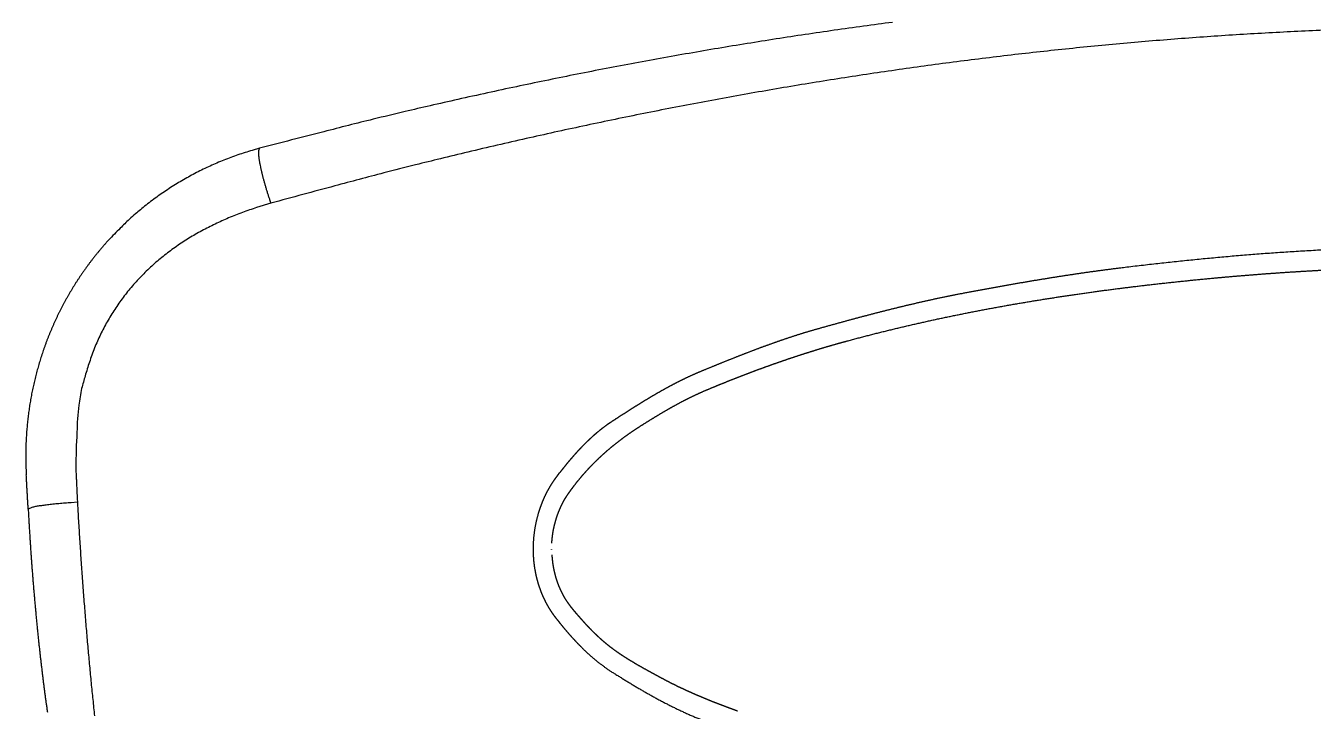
# Model space of a CAD drawing. Extents: x 944 to 1031, y 781 to 934.
# Drawn here: x 1005.75 to 1011.55, y 879.14 to 882.23 of the extents above; entities that cross this region are included whole.
import ezdxf

# ---------------------------------------------------------------- set-up
doc = ezdxf.new("R2010")
doc.units = 0
doc.header["$MEASUREMENT"] = 0
doc.layers.add('1', color=4, linetype='Continuous')
doc.layers.add('PARTS', color=7, linetype='Continuous')

# ---------------------------------------------------------------- blocks, each defined once
blk = doc.blocks.new('2006 ARIA')
at = {"layer": 'PARTS', "color": 4, "linetype": 'Continuous'}
for points in [[(65.2262, 79.567, 0.001541), (65.0949, 79.5495, 0.001538), (64.9636, 79.5312, 0.001533), (64.8325, 79.512, 0.001529), (64.7016, 79.4921, 0.001524), (64.5708, 79.4713, 0.001521), (64.4401, 79.4498, 0.00152), (64.3096, 79.4274, 0.001512), (64.1792, 79.4043, 0.001499), (64.0491, 79.3804, 0.001508), (63.919, 79.3557, 0.001534), (63.7888, 79.3301, 0.001488), (63.6594, 79.304, 0.001387), (63.5309, 79.2772, 0.001526), (63.4006, 79.2491, 0.001812), (63.2674, 79.2195, 0.001376), (63.1425, 79.1913, 0.000478), (63.0297, 79.1653, 0.00193), (62.8853, 79.1303, 0.00331), (62.6635, 79.0742, 0.001619), (62.3734, 78.9994, 0.000859)], [(62.3734, 78.9994), (62.3407, 78.9902, 0.005875), (62.3083, 78.9803, 0.005897), (62.2762, 78.9696, 0.005905), (62.2444, 78.9582, 0.005904), (62.2129, 78.946, 0.005907), (62.1817, 78.9331, 0.005908), (62.1508, 78.9194, 0.005917), (62.1203, 78.905, 0.005932), (62.0901, 78.8899, 0.005924), (62.0603, 78.8741, 0.005898), (62.0308, 78.8576, 0.00595), (62.0018, 78.8403, 0.006069), (61.9731, 78.8223, 0.005917), (61.9449, 78.8037, 0.005566), (61.9173, 78.7846, 0.006088), (61.8898, 78.7645, 0.007185), (61.8624, 78.7432, 0.005521), (61.8371, 78.7229, 0.002012), (61.8144, 78.7043, 0.00763), (61.7868, 78.6792, 0.013076), (61.7459, 78.6392, 0.006457), (61.6935, 78.586, 0.00345)], [(61.6934, 78.5859), (61.6847, 78.5762, 0.002293), (61.676, 78.5664, 0.002294), (61.6674, 78.5566, 0.002294), (61.659, 78.5466, 0.002294), (61.6506, 78.5366, 0.002294), (61.6423, 78.5265, 0.002294), (61.6341, 78.5163, 0.002292), (61.626, 78.5061, 0.002289), (61.6179, 78.4957, 0.002289), (61.61, 78.4853, 0.00229), (61.6022, 78.4749, 0.002289), (61.5945, 78.4643, 0.002286), (61.5868, 78.4537, 0.002285), (61.5793, 78.443, 0.002284), (61.5718, 78.4322, 0.002284), (61.5645, 78.4214, 0.002283), (61.5573, 78.4105, 0.002282), (61.5501, 78.3996, 0.00228), (61.5431, 78.3885, 0.00228), (61.5361, 78.3775, 0.00228), (61.5293, 78.3663, 0.002278), (61.5226, 78.3551, 0.002276), (61.5159, 78.3438, 0.002276), (61.5094, 78.3325, 0.002276), (61.503, 78.3211, 0.002275), (61.4967, 78.3096, 0.002273), (61.4905, 78.2981, 0.002273), (61.4843, 78.2866, 0.002273), (61.4783, 78.2749, 0.002272), (61.4724, 78.2632, 0.002272), (61.4667, 78.2515, 0.002271), (61.461, 78.2397, 0.00227), (61.4554, 78.2279, 0.00227), (61.4499, 78.216, 0.00227), (61.4446, 78.2041, 0.002269), (61.4393, 78.1921, 0.002269), (61.4342, 78.18, 0.00227), (61.4291, 78.168, 0.002272), (61.4242, 78.1558, 0.002268), (61.4194, 78.1437, 0.002261), (61.4147, 78.1314, 0.002258), (61.4101, 78.1192, 0.002257), (61.4056, 78.1069, 0.002256), (61.4013, 78.0945, 0.002255), (61.397, 78.0822, 0.002255), (61.3929, 78.0697, 0.002254), (61.3888, 78.0573, 0.002254), (61.3849, 78.0448, 0.002254), (61.3811, 78.0323, 0.002253), (61.3774, 78.0197, 0.002252), (61.3739, 78.0071, 0.002253), (61.3704, 77.9945, 0.002253), (61.367, 77.9818, 0.002251), (61.3638, 77.9691, 0.002247), (61.3607, 77.9564, 0.002246), (61.3577, 77.9437, 0.002247), (61.3548, 77.9309, 0.002245), (61.352, 77.9181, 0.002242), (61.3494, 77.9053, 0.002239), (61.3468, 77.8924, 0.002236), (61.3444, 77.8796, 0.002235), (61.3421, 77.8667, 0.002235), (61.3399, 77.8538, 0.002231), (61.3378, 77.8409, 0.002223), (61.3359, 77.8279, 0.002222), (61.334, 77.815, 0.002225), (61.3323, 77.802, 0.002221), (61.3307, 77.789, 0.002213), (61.3292, 77.776, 0.002209), (61.3278, 77.763, 0.00221), (61.3265, 77.7499, 0.002209), (61.3253, 77.7369, 0.002208), (61.3243, 77.7238, 0.002198), (61.3234, 77.7108, 0.002181), (61.3226, 77.6977, 0.002198), (61.3219, 77.6846, 0.002243), (61.3213, 77.6715, 0.002176), (61.3209, 77.6585, 0.002024), (61.3205, 77.6455, 0.002231), (61.3203, 77.6323, 0.00266), (61.3202, 77.6188, 0.002021), (61.3202, 77.6062, 0.000697), (61.3202, 77.5947, 0.002833), (61.3205, 77.58, 0.004873), (61.3213, 77.5574, 0.002383), (61.3225, 77.5278, 0.001264)], [(61.3311, 77.3735), (61.3306, 77.3832, 0.000025), (61.3301, 77.3928, 0.000025), (61.3295, 77.4025, 0.000025), (61.329, 77.4121, 0.000026), (61.3285, 77.4218, 0.000025), (61.3279, 77.4314, 0.000023), (61.3274, 77.441, 0.000026), (61.3269, 77.4507, 0.00003), (61.3263, 77.4606, 0.000023), (61.3258, 77.47, 0.000008), (61.3253, 77.4784, 0.000032), (61.3247, 77.4892, 0.000055), (61.3238, 77.5059, 0.000027), (61.3225, 77.5278, 0.000014)], [(61.3311, 77.3735), (61.3323, 77.3526, 0.000424), (61.3334, 77.3316, 0.000422), (61.3346, 77.3106, 0.000424), (61.3359, 77.2896, 0.00043), (61.3372, 77.2686, 0.000433), (61.3385, 77.2476, 0.000435), (61.3398, 77.2267, 0.000435), (61.3412, 77.2057, 0.000435), (61.3427, 77.1847, 0.000435), (61.3441, 77.1638, 0.000437), (61.3456, 77.1428, 0.000439), (61.3472, 77.122, 0.00044), (61.3487, 77.1011, 0.000441), (61.3503, 77.0803, 0.000442), (61.352, 77.0595, 0.000444), (61.3537, 77.0387, 0.000448), (61.3554, 77.018, 0.000451), (61.3571, 76.9974, 0.000453), (61.3589, 76.9768, 0.000455), (61.3607, 76.9563, 0.000457), (61.3625, 76.9359, 0.00046), (61.3644, 76.9155, 0.000463), (61.3663, 76.8952, 0.000467), (61.3682, 76.875, 0.000471), (61.3702, 76.8549, 0.000474), (61.3722, 76.8348, 0.000478), (61.3742, 76.8149, 0.000483), (61.3762, 76.795, 0.000487), (61.3783, 76.7753, 0.000492), (61.3804, 76.7557, 0.000497), (61.3826, 76.7361, 0.000502), (61.3847, 76.7167, 0.000507), (61.3869, 76.6974, 0.000514), (61.3891, 76.6782, 0.00052), (61.3914, 76.6592, 0.000526), (61.3936, 76.6403, 0.000533), (61.3959, 76.6215, 0.000541), (61.3982, 76.6028, 0.000549), (61.4006, 76.5843, 0.000557), (61.4029, 76.566, 0.000565), (61.4053, 76.5477, 0.000573), (61.4077, 76.5297, 0.000581), (61.4102, 76.5117, 0.000591), (61.4126, 76.494, 0.000601), (61.4151, 76.4764, 0.000612), (61.4176, 76.4589, 0.000623)]]:
    blk.add_lwpolyline(points, format="xyb", dxfattribs=at)
at = {"layer": 'PARTS', "color": 3, "linetype": 'Continuous'}
for points in [[(67.2168, 79.5332, 0.00177), (67.0856, 79.5277, 0.001766), (66.9545, 79.5212, 0.001761), (66.8234, 79.5137, 0.001754), (66.6924, 79.5054, 0.001748), (66.5614, 79.4961, 0.001742), (66.4304, 79.4859, 0.001735), (66.2995, 79.4749, 0.001725), (66.1687, 79.4629, 0.001715), (66.038, 79.45, 0.001704), (65.9073, 79.4362, 0.001694), (65.7767, 79.4215, 0.001683), (65.6462, 79.4059, 0.001672), (65.5158, 79.3895, 0.001659), (65.3855, 79.3722, 0.001647), (65.2553, 79.354, 0.001634), (65.1251, 79.335, 0.001621), (64.9951, 79.3151, 0.001608), (64.8652, 79.2944, 0.001595), (64.7354, 79.2729, 0.001579), (64.6058, 79.2505, 0.001567), (64.4762, 79.2273, 0.001556), (64.3468, 79.2033, 0.001539), (64.2175, 79.1785, 0.001516), (64.0885, 79.153, 0.001516), (63.9594, 79.1266, 0.001531), (63.8303, 79.0994, 0.001478), (63.7019, 79.0715, 0.001371), (63.5744, 79.0431, 0.001496), (63.445, 79.0134, 0.001761), (63.3128, 78.9822, 0.001336), (63.1888, 78.9524, 0.000475), (63.0768, 78.925, 0.001849), (62.9334, 78.8884, 0.003142), (62.7131, 78.8298, 0.001535), (62.425, 78.7518, 0.000816)], [(62.3734, 78.9994), (62.3725, 78.9983, 0.038331), (62.3717, 78.9971, 0.032629), (62.371, 78.9955, 0.02689), (62.3704, 78.9938, 0.022042), (62.3699, 78.9918, 0.018028), (62.3695, 78.9897, 0.014966), (62.3692, 78.9873, 0.012463), (62.369, 78.9847, 0.010537), (62.3689, 78.9819, 0.008908), (62.3689, 78.9789, 0.007614), (62.3689, 78.9756, 0.006623), (62.3691, 78.9722, 0.005878), (62.3693, 78.9685, 0.00498), (62.3697, 78.9647, 0.004124), (62.3701, 78.9607, 0.004076), (62.3706, 78.9564, 0.004349), (62.3712, 78.9519, 0.00299), (62.3718, 78.9475, 0.001003), (62.3724, 78.9434, 0.003781), (62.3734, 78.9378, 0.005612), (62.3751, 78.9288, 0.002447), (62.3774, 78.9166, 0.001234)], [(62.3775, 78.9165), (62.3787, 78.9108, 0.001852), (62.38, 78.9049, 0.00176), (62.3813, 78.899, 0.001671), (62.3828, 78.8928, 0.001596), (62.3843, 78.8866, 0.001525), (62.3859, 78.8802, 0.001464), (62.3875, 78.8737, 0.001408), (62.3892, 78.8671, 0.001358), (62.391, 78.8603, 0.001313), (62.3929, 78.8535, 0.001289), (62.3948, 78.8466, 0.001299), (62.3968, 78.8396, 0.001343), (62.3988, 78.8325, 0.001306), (62.4009, 78.8254, 0.001219), (62.403, 78.8182, 0.001373), (62.4053, 78.8109, 0.001687), (62.4076, 78.8034, 0.00126), (62.4099, 78.7963, 0.000361), (62.4119, 78.7899, 0.001875), (62.4147, 78.7816, 0.003339), (62.4191, 78.7687, 0.001619), (62.425, 78.7518, 0.000842)], [(62.425, 78.7518), (62.3603, 78.7324, 0.010684), (62.2967, 78.7103, 0.010468), (62.2342, 78.6855, 0.010802), (62.173, 78.6581, 0.011846), (62.1134, 78.6277, 0.01263), (62.0555, 78.5943, 0.01332), (61.9996, 78.5577, 0.014091), (61.9458, 78.5179, 0.015021), (61.8943, 78.4746, 0.015423), (61.8456, 78.4282, 0.015935), (61.8005, 78.3791, 0.016487), (61.759, 78.3276, 0.01673), (61.7213, 78.2736, 0.016275), (61.6872, 78.2179, 0.015104), (61.657, 78.1604, 0.016296), (61.6303, 78.0998, 0.018836), (61.6073, 78.0356, 0.014094), (61.5878, 77.9741, 0.005095), (61.572, 77.9176, 0.018798), (61.5597, 77.8416, 0.030322), (61.551, 77.7202, 0.014052), (61.5457, 77.5587, 0.00726)], [(61.5457, 77.5587), (61.5462, 77.549, -0.000006), (61.5466, 77.5394, -0.000006), (61.5471, 77.5297, -0.000006), (61.5475, 77.5201, -0.000006), (61.548, 77.5104, -0.000006), (61.5484, 77.5008, -0.000006), (61.5489, 77.4912, -0.000006), (61.5493, 77.4815, -0.000008), (61.5498, 77.4716, -0.000006), (61.5502, 77.4623, -0.000002), (61.5506, 77.4538, -0.000008), (61.5511, 77.443, -0.000015), (61.5519, 77.4263, -0.000007), (61.5529, 77.4045, -0.000004)], [(61.5529, 77.4045), (61.525, 77.4026, 0.002389), (61.4972, 77.4004, 0.002198), (61.4697, 77.398, 0.002478), (61.4429, 77.3954, 0.003555), (61.4179, 77.3925, 0.003543), (61.3953, 77.3897, 0.001934), (61.3761, 77.387, 0.006352), (61.3593, 77.3838, 0.020644), (61.3443, 77.3793, 0.028421), (61.3311, 77.3735, 0.030652)], [(61.5529, 77.4045), (61.5553, 77.3627, 0.000493), (61.5577, 77.321, 0.000494), (61.5603, 77.2793, 0.000494), (61.5629, 77.2376, 0.000493), (61.5656, 77.1959, 0.000491), (61.5683, 77.1543, 0.000491), (61.5712, 77.1126, 0.000494), (61.5741, 77.0709, 0.000502), (61.5771, 77.0294, 0.00051), (61.5802, 76.988, 0.000522), (61.5834, 76.9469, 0.000532), (61.5866, 76.9059, 0.000542), (61.5899, 76.8653, 0.000551), (61.5933, 76.8249, 0.000559), (61.5967, 76.7849, 0.000568), (61.6002, 76.7451, 0.000579), (61.6037, 76.7058, 0.000591), (61.6073, 76.6668, 0.000602), (61.611, 76.6282, 0.000616), (61.6147, 76.5901, 0.000631), (61.6185, 76.5524, 0.000649), (61.6223, 76.5153, 0.000667), (61.6262, 76.4786, 0.000686), (61.6301, 76.4425, 0.000703)]]:
    blk.add_lwpolyline(points, format="xyb", dxfattribs=at)
for points, degree, knots in [([(67.8775, 78.5615), (67.7402, 78.5612), (67.603, 78.559), (67.4658, 78.5552), (67.3287, 78.5499), (67.1916, 78.543), (67.0546, 78.5348), (66.9224, 78.5269), (66.7902, 78.5169), (66.6583, 78.505), (66.5264, 78.4916), (66.3947, 78.4768), (66.2631, 78.461), (66.2019, 78.4536), (66.1407, 78.4456), (66.0795, 78.437), (66.0185, 78.4279), (65.9575, 78.4183), (65.8966, 78.4083), (65.8358, 78.3984), (65.7751, 78.388), (65.7145, 78.3772), (65.6539, 78.3662), (65.5933, 78.3549), (65.5328, 78.3434), (65.4786, 78.333), (65.4245, 78.322), (65.3706, 78.3102), (65.3168, 78.2977), (65.2631, 78.2848), (65.2096, 78.2714), (65.1563, 78.258), (65.103, 78.2442), (65.0499, 78.23), (64.9969, 78.2156), (64.9439, 78.2009), (64.891, 78.186), (64.8455, 78.1733), (64.8004, 78.1596), (64.7555, 78.145), (64.7109, 78.1297), (64.6664, 78.1137), (64.6222, 78.0972), (64.5783, 78.0808), (64.5347, 78.064), (64.4912, 78.0467), (64.4478, 78.0291), (64.4044, 78.0113), (64.3612, 77.9934), (64.3255, 77.9787), (64.2905, 77.9627), (64.2559, 77.9456), (64.2218, 77.9275), (64.1881, 77.9087), (64.1548, 77.8893), (64.122, 77.8702), (64.0895, 77.8505), (64.0574, 77.8303), (64.0254, 77.8098), (63.9936, 77.7892), (63.9618, 77.7685), (63.9384, 77.7532), (63.9159, 77.7368), (63.8942, 77.7192), (63.8732, 77.7008), (63.8529, 77.6815), (63.8333, 77.6616), (63.814, 77.642), (63.7953, 77.6218), (63.7772, 77.6011), (63.7596, 77.58), (63.7425, 77.5585), (63.7256, 77.5367)], 6, [0, 0, 0, 0, 0, 0, 0, 0.083333, 0.083333, 0.083333, 0.083333, 0.083333, 0.083333, 0.166667, 0.166667, 0.166667, 0.166667, 0.166667, 0.166667, 0.25, 0.25, 0.25, 0.25, 0.25, 0.25, 0.333333, 0.333333, 0.333333, 0.333333, 0.333333, 0.333333, 0.416667, 0.416667, 0.416667, 0.416667, 0.416667, 0.416667, 0.5, 0.5, 0.5, 0.5, 0.5, 0.5, 0.583333, 0.583333, 0.583333, 0.583333, 0.583333, 0.583333, 0.666667, 0.666667, 0.666667, 0.666667, 0.666667, 0.666667, 0.75, 0.75, 0.75, 0.75, 0.75, 0.75, 0.833333, 0.833333, 0.833333, 0.833333, 0.833333, 0.833333, 0.916667, 0.916667, 0.916667, 0.916667, 0.916667, 0.916667, 1, 1, 1, 1, 1, 1, 1]), ([(63.7937, 77.482), (63.8056, 77.4973), (63.8179, 77.5123), (63.8304, 77.5271), (63.8433, 77.5417), (63.8564, 77.5561), (63.8698, 77.5702), (63.8835, 77.5841), (63.8974, 77.5977), (63.9115, 77.6112), (63.9259, 77.6243), (63.9405, 77.6373), (63.9554, 77.6499), (63.9704, 77.6624), (63.9857, 77.6745), (64.0011, 77.6864), (64.0167, 77.6981), (64.0325, 77.7094), (64.0485, 77.7206), (64.0646, 77.7314), (64.0808, 77.742), (64.1078, 77.7591), (64.135, 77.776), (64.1623, 77.7927), (64.1898, 77.8092), (64.2175, 77.8252), (64.2454, 77.8409), (64.2736, 77.8561), (64.302, 77.8707), (64.3307, 77.8848), (64.3596, 77.8982), (64.3889, 77.911), (64.4198, 77.9238), (64.4507, 77.9365), (64.4817, 77.949), (64.5128, 77.9614), (64.5439, 77.9735), (64.5752, 77.9855), (64.6065, 77.9973), (64.6379, 78.0089), (64.6693, 78.0202), (64.7009, 78.0314), (64.7325, 78.0424), (64.7641, 78.0532), (64.7959, 78.0637), (64.8277, 78.074), (64.8596, 78.0841), (64.8915, 78.094), (64.9235, 78.1036), (64.9556, 78.113), (64.9878, 78.1221), (65.02, 78.131), (65.1012, 78.1526), (65.1827, 78.1733), (65.2645, 78.1931), (65.3465, 78.2121), (65.4286, 78.2302), (65.511, 78.2475), (65.5936, 78.264), (65.6763, 78.2797), (65.7592, 78.2946), (65.8422, 78.3088), (65.9254, 78.3223), (66.0087, 78.3351), (66.092, 78.3473), (66.1755, 78.3588), (66.2591, 78.3696), (66.3427, 78.3799), (66.4263, 78.3895), (66.51, 78.3986), (66.5938, 78.4072), (66.6775, 78.4152), (66.7373, 78.4206), (66.7972, 78.4257), (66.8571, 78.4306), (66.917, 78.4351), (66.9769, 78.4394), (67.0369, 78.4433), (67.0969, 78.447), (67.1569, 78.4504), (67.2169, 78.4536), (67.2769, 78.4564), (67.337, 78.459), (67.397, 78.4614), (67.4571, 78.4634), (67.5172, 78.4653), (67.5773, 78.4668), (67.6374, 78.4681), (67.6974, 78.4691), (67.7575, 78.4699), (67.8176, 78.4705), (67.8777, 78.4707)], 1, [0, 0, 0.508206, 1.016412, 1.524618, 2.032825, 2.541031, 3.049237, 3.557443, 4.065649, 4.573855, 5.082061, 5.590268, 6.098474, 6.60668, 7.114886, 7.623092, 8.131298, 8.639504, 9.147711, 9.655917, 10.164123, 11.002693, 11.841262, 12.679832, 13.518401, 14.356971, 15.195541, 16.03411, 16.87268, 17.71125, 18.549819, 19.388389, 20.265581, 21.142773, 22.019965, 22.897157, 23.774348, 24.65154, 25.528732, 26.405924, 27.283116, 28.160308, 29.0375, 29.914692, 30.791884, 31.669075, 32.546267, 33.423459, 34.300651, 35.177843, 36.055035, 36.932227, 39.139089, 41.345951, 43.552813, 45.759675, 47.966538, 50.1734, 52.380262, 54.587124, 56.793986, 59.000849, 61.207711, 63.414573, 65.621435, 67.828297, 70.035159, 72.242022, 74.448884, 76.655746, 78.862608, 81.06947, 82.646014, 84.222558, 85.799102, 87.375645, 88.952189, 90.528733, 92.105277, 93.68182, 95.258364, 96.834908, 98.411452, 99.987995, 101.564539, 103.141083, 104.717627, 106.29417, 107.870714, 109.447258, 111.023802, 112.600345, 112.600345]), ([(63.7243, 77.5366), (63.7209, 77.5319), (63.7175, 77.5272), (63.7141, 77.5226), (63.7107, 77.5179), (63.7073, 77.5132), (63.7039, 77.5085), (63.6957, 77.4972), (63.688, 77.4855), (63.6807, 77.4736), (63.6738, 77.4614), (63.6673, 77.4491), (63.6612, 77.4365), (63.6551, 77.4238), (63.6494, 77.4109), (63.6441, 77.3978), (63.6393, 77.3846), (63.6348, 77.3712), (63.6307, 77.3577), (63.6225, 77.3307), (63.6159, 77.3032), (63.611, 77.2754), (63.6078, 77.2473), (63.6062, 77.2191), (63.6063, 77.1909), (63.6064, 77.1631), (63.6082, 77.1355), (63.6116, 77.108), (63.6168, 77.0808), (63.6236, 77.0541), (63.6322, 77.0278), (63.6364, 77.0149), (63.641, 77.0022), (63.6459, 76.9897), (63.6513, 76.9773), (63.6572, 76.9651), (63.6634, 76.9531), (63.6696, 76.9413), (63.6762, 76.9296), (63.6832, 76.9183), (63.6906, 76.9071), (63.6984, 76.8963), (63.7067, 76.8857), (63.7158, 76.8741), (63.725, 76.8625), (63.7343, 76.851), (63.7437, 76.8396), (63.7533, 76.8283), (63.7629, 76.8171), (63.7727, 76.8058), (63.7827, 76.7946), (63.7928, 76.7836), (63.803, 76.7727), (63.8134, 76.762), (63.824, 76.7514), (63.8456, 76.7299), (63.868, 76.7092), (63.8912, 76.6894), (63.9152, 76.6707), (63.9401, 76.6532), (63.9659, 76.637), (63.9977, 76.617), (64.0296, 76.5973), (64.0617, 76.5778), (64.094, 76.5587), (64.1265, 76.5401), (64.1594, 76.5222), (64.1929, 76.5039), (64.2267, 76.4862), (64.261, 76.4693), (64.2956, 76.4532), (64.3307, 76.4381), (64.3663, 76.4241), (64.377, 76.4199), (64.3878, 76.4157), (64.3985, 76.4115), (64.4093, 76.4073), (64.4201, 76.4031), (64.4309, 76.399), (64.4417, 76.3948), (64.4525, 76.3907), (64.4634, 76.3866), (64.4742, 76.3825), (64.485, 76.3784), (64.4959, 76.3743)], 6, [0, 0, 0, 0, 0, 0, 0, 0.071429, 0.071429, 0.071429, 0.071429, 0.071429, 0.071429, 0.142857, 0.142857, 0.142857, 0.142857, 0.142857, 0.142857, 0.214286, 0.214286, 0.214286, 0.214286, 0.214286, 0.214286, 0.285714, 0.285714, 0.285714, 0.285714, 0.285714, 0.285714, 0.357143, 0.357143, 0.357143, 0.357143, 0.357143, 0.357143, 0.428571, 0.428571, 0.428571, 0.428571, 0.428571, 0.428571, 0.5, 0.5, 0.5, 0.5, 0.5, 0.5, 0.571429, 0.571429, 0.571429, 0.571429, 0.571429, 0.571429, 0.642857, 0.642857, 0.642857, 0.642857, 0.642857, 0.642857, 0.714286, 0.714286, 0.714286, 0.714286, 0.714286, 0.714286, 0.785714, 0.785714, 0.785714, 0.785714, 0.785714, 0.785714, 0.857143, 0.857143, 0.857143, 0.857143, 0.857143, 0.857143, 0.928571, 0.928571, 0.928571, 0.928571, 0.928571, 0.928571, 1, 1, 1, 1, 1, 1, 1]), ([(63.6907, 77.2201), (63.6909, 77.2231), (63.6915, 77.2308), (63.6922, 77.2386), (63.693, 77.2463), (63.694, 77.2539), (63.695, 77.2616), (63.6963, 77.2693), (63.6976, 77.2769), (63.6991, 77.2845), (63.7007, 77.292), (63.7027, 77.3008), (63.7049, 77.3094), (63.7073, 77.3181), (63.7098, 77.3267), (63.7125, 77.3353), (63.7153, 77.3438), (63.7183, 77.3522), (63.7215, 77.3606), (63.7249, 77.3689), (63.7284, 77.3772), (63.732, 77.3854), (63.7359, 77.3935), (63.7398, 77.4015), (63.7433, 77.4079), (63.7468, 77.4143), (63.7506, 77.4207), (63.7544, 77.4269), (63.7584, 77.4331), (63.7625, 77.4392), (63.7666, 77.4453), (63.7709, 77.4513), (63.7752, 77.4572), (63.7795, 77.4632), (63.7839, 77.4691), (63.7883, 77.475), (63.7928, 77.4808)], 1, [0.7332, 0.7332, 0.811083, 1.013854, 1.216625, 1.419396, 1.622167, 1.824938, 2.027709, 2.230479, 2.43325, 2.636021, 2.870693, 3.105365, 3.340037, 3.574709, 3.809381, 4.044053, 4.278724, 4.513396, 4.748068, 4.98274, 5.217412, 5.452084, 5.686756, 5.879411, 6.072065, 6.26472, 6.457375, 6.65003, 6.842684, 7.035339, 7.227994, 7.420648, 7.613303, 7.805958, 7.998613, 8.191267, 8.191267]), ([(63.6908, 77.1669), (63.6913, 77.1596), (63.692, 77.1519), (63.6927, 77.1442), (63.6936, 77.1365), (63.6946, 77.1288), (63.6958, 77.1212), (63.6971, 77.1136), (63.6985, 77.1059), (63.7, 77.0984), (63.7017, 77.0908), (63.7036, 77.0826), (63.7057, 77.0745), (63.708, 77.0664), (63.7105, 77.0584), (63.7131, 77.0504), (63.7159, 77.0424), (63.7188, 77.0345), (63.7219, 77.0266), (63.7252, 77.0189), (63.7286, 77.0111), (63.7321, 77.0035), (63.7359, 76.996), (63.7397, 76.9885), (63.7437, 76.9811), (63.7471, 76.9752), (63.7506, 76.9694), (63.7542, 76.9637), (63.758, 76.9581), (63.7618, 76.9525), (63.7658, 76.9469), (63.7698, 76.9415), (63.7739, 76.9361), (63.7781, 76.9307), (63.7824, 76.9254), (63.7867, 76.9201), (63.7911, 76.9149), (63.7955, 76.9097), (63.7999, 76.9045), (63.8044, 76.8994), (63.8088, 76.8943), (63.8133, 76.8892), (63.8178, 76.8841), (63.8223, 76.879), (63.8315, 76.8686), (63.8408, 76.8583), (63.8502, 76.8482), (63.8598, 76.8381), (63.8695, 76.8282), (63.8793, 76.8185), (63.8893, 76.8088), (63.8994, 76.7993), (63.9096, 76.79), (63.92, 76.7808), (63.932, 76.7707), (63.9442, 76.7608), (63.9566, 76.7511), (63.9691, 76.7418), (63.9819, 76.7326), (63.9948, 76.7236), (64.0079, 76.7149), (64.0211, 76.7063), (64.0344, 76.6979), (64.0479, 76.6897), (64.0614, 76.6816), (64.0751, 76.6736), (64.0888, 76.6657), (64.1025, 76.6579), (64.1163, 76.6503), (64.1301, 76.6426), (64.144, 76.6351), (64.1578, 76.6275), (64.1717, 76.62), (64.1855, 76.6125), (64.2019, 76.6037), (64.2184, 76.5951), (64.2351, 76.5867), (64.2518, 76.5785), (64.2685, 76.5704), (64.2854, 76.5625), (64.3023, 76.5547), (64.3194, 76.5471), (64.3364, 76.5396), (64.3536, 76.5322), (64.3708, 76.525), (64.388, 76.5179), (64.4053, 76.5108), (64.4227, 76.5039), (64.4401, 76.4971), (64.4575, 76.4904), (64.4749, 76.4837), (64.4924, 76.4772), (64.5099, 76.4707), (64.5274, 76.4642)], 1, [0.624293, 0.624293, 0.815707, 1.019634, 1.223561, 1.427488, 1.631414, 1.835341, 2.039268, 2.243195, 2.447122, 2.651049, 2.871494, 3.091939, 3.312384, 3.53283, 3.753275, 3.97372, 4.194165, 4.414611, 4.635056, 4.855501, 5.075946, 5.296392, 5.516837, 5.737282, 5.915445, 6.093608, 6.271771, 6.449933, 6.628096, 6.806259, 6.984422, 7.162585, 7.340748, 7.518911, 7.697073, 7.875236, 8.053399, 8.231562, 8.409725, 8.587888, 8.766051, 8.944213, 9.122376, 9.486957, 9.851538, 10.216119, 10.580699, 10.94528, 11.309861, 11.674442, 12.039022, 12.403603, 12.768184, 13.182143, 13.596102, 14.010061, 14.42402, 14.837979, 15.251938, 15.665897, 16.079856, 16.493815, 16.907774, 17.321733, 17.735692, 18.149651, 18.56361, 18.977569, 19.391528, 19.805487, 20.219446, 20.633405, 21.047364, 21.537608, 22.027852, 22.518095, 23.008339, 23.498583, 23.988827, 24.479071, 24.969315, 25.459558, 25.949802, 26.440046, 26.93029, 27.420534, 27.910778, 28.401021, 28.891265, 29.381509, 29.871753, 30.361997, 30.852241, 30.852241])]:
    blk.add_open_spline(points, degree=degree, knots=knots, dxfattribs=at)
at = {"layer": 'PARTS'}
for points in [[(63.69, 77.1922), (63.69, 77.1919), (63.69, 77.1916), (63.69, 77.1914), (63.69, 77.1911), (63.69, 77.1908), (63.69, 77.1906)], [(63.69, 77.1906), (63.69, 77.1908), (63.69, 77.1911), (63.69, 77.1914), (63.69, 77.1916), (63.69, 77.1919), (63.69, 77.1922)]]:
    blk.add_open_spline(points, degree=6, dxfattribs=at)

msp = doc.modelspace()

# ---------------------------------------------------------------- block references
at = {"layer": '1'}
msp.add_blockref('2006 ARIA', (944.4328, 802.6753), dxfattribs=at)

doc.saveas('drawing.dxf')
